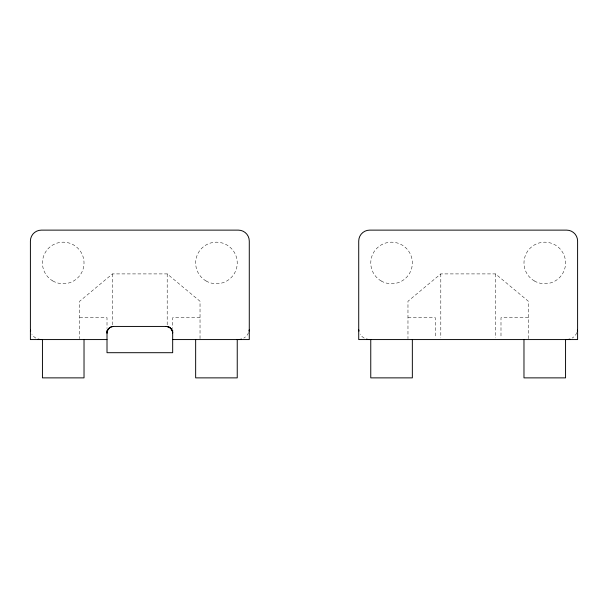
<?xml version="1.0" encoding="UTF-8"?>
<svg xmlns="http://www.w3.org/2000/svg" width="608" height="608" viewBox="0 0 608 608"><rect width="100%" height="100%" fill="white"/><g stroke="black" fill="none" stroke-linecap="round" stroke-linejoin="round"><path stroke-width="0.46" stroke-dasharray="3.04 2.28" d="M200.032 338.641L200.032 301.264L167.2 273.904L112.48 273.904L79.648 301.264L79.648 338.641M528.352 338.641L528.352 301.264L495.52 273.904L440.8 273.904L407.968 301.264L407.968 338.641M79.648 317.68L107.008 317.68L107.008 328.54M200.032 317.68L172.672 317.68L172.672 328.54M407.968 317.68L435.328 317.68L435.328 337.934M528.352 317.68L500.992 317.68L500.992 337.934M495.52 273.904L495.52 337.934M440.8 273.904L440.8 337.934M167.2 273.904L167.2 324.908M112.48 273.904L112.48 324.908M248.52 332.622A10.944 10.944 0 0 1 243.808 338.101M35.872 338.101A10.944 10.944 0 0 1 31.867 334.096M576.84 332.622A10.944 10.944 0 0 1 572.128 338.101M364.192 338.101A10.944 10.944 0 0 1 360.187 334.096M206.051 280.964A20.794 20.794 0 0 0 237.242 262.96A20.794 20.794 0 0 0 206.051 244.956A20.794 20.794 0 0 0 206.051 280.964M52.835 280.964A20.794 20.794 0 0 0 84.026 262.96A20.794 20.794 0 0 0 52.835 244.956A20.794 20.794 0 0 0 52.835 280.964M534.371 280.964A20.794 20.794 0 0 0 565.562 262.96A20.794 20.794 0 0 0 534.371 244.956A20.794 20.794 0 0 0 534.371 280.964M381.155 280.964A20.794 20.794 0 0 0 412.346 262.96A20.794 20.794 0 0 0 381.155 244.956A20.794 20.794 0 0 0 381.155 280.964"/><path stroke-width="0.91" d="M107.008 333.002C106.94 329.886 109.41 326.99 112.48 326.526A6.437 6.316 0.1 0 1 113.574 326.435L166.106 326.435A6.437 6.308 0 0 1 167.2 326.526C170.27 326.99 172.74 329.886 172.672 333.002A6.566 6.566 0 0 0 166.106 326.435A6.566 6.544 -47 0 1 172.642 333.002M107.008 339.568L30.4 339.568L30.4 329.916M172.672 339.568L249.28 339.568L249.28 329.916M577.6 329.916L577.6 339.568L358.72 339.568L358.72 329.916M565.562 339.568L565.562 377.872L523.974 377.872L523.974 339.568M412.346 339.568L412.346 377.872L370.758 377.872L370.758 339.568M237.242 339.568L237.242 377.872L195.654 377.872L195.654 339.568M172.672 330.296L172.672 352.701L107.008 352.701L107.008 330.296M84.026 339.568L84.026 377.872L42.438 377.872L42.438 339.568M107.023 333.002A6.566 6.521 0 0 1 113.59 326.458M41.344 339.568A10.944 10.944 0 0 1 38.122 339.082M30.674 331.056A10.944 10.944 0 0 1 30.4 328.624L30.4 241.072A10.944 10.944 0 0 1 41.344 230.128L238.336 230.128A10.944 10.944 0 0 1 249.28 241.072L249.28 328.624A10.944 10.944 0 0 1 249.006 331.056M241.558 339.082A10.944 10.944 0 0 1 238.336 339.568M369.664 339.568A10.944 10.944 0 0 1 366.442 339.082M358.994 331.056A10.944 10.944 0 0 1 358.72 328.624L358.72 241.072A10.944 10.944 0 0 1 369.664 230.128L566.656 230.128A10.944 10.944 0 0 1 577.6 241.072L577.6 328.624A10.944 10.944 0 0 1 577.326 331.056M569.878 339.082A10.944 10.944 0 0 1 566.656 339.568"/></g></svg>
